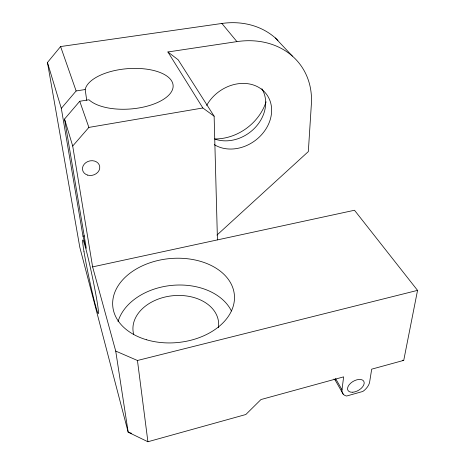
<?xml version="1.0" encoding="UTF-8"?>
<svg xmlns="http://www.w3.org/2000/svg" width="465" height="465" viewBox="0 0 465 465"><rect width="100%" height="100%" fill="white"/><g stroke="black" fill="none" stroke-linecap="round" stroke-linejoin="round"><path stroke-width="0.7" d="M64.548 119.057L86.292 248.293L82.991 236.179L61.316 108.368L76.126 90.96L85.171 89.53A44.198 20.21 -4.5 0 1 148.068 69.366A44.198 20.21 -4.5 0 1 159.977 101.341A44.198 20.21 -4.5 0 1 88.984 99.772L79.736 101.265L64.548 119.057L72.703 146.039L92.616 266.887L354.493 210.256L417.547 290.375L403.736 360.375L371.692 369.164L369.634 382.044A15.223 8.69 -29.9 0 1 364.537 390.152L362.84 391.454L346.634 396.017L345.164 395.599A15.223 8.69 -29.9 0 1 342.002 389.746L343.629 376.865L260.958 399.551L245.822 414.518L147.905 441.75L128.183 432.212L79.8 247.27L47.453 62.508L60.595 46.552L221.892 23.465A77.149 65.431 -37.2 0 1 277.954 40.438M72.703 146.039L88.879 127.41L202.856 107.979L214.127 116.198L217.446 239.894M216.928 235.11L308.33 151.59L311.37 104.108A80.84 66.838 -36.3 0 0 236.912 41.617L221.892 23.465M92.616 266.887L115.721 351.069L137.448 360.491L417.547 290.375M82.991 236.179L84.415 235.889M202.856 107.979L167.906 51.97L236.912 41.617M402.301 360.27L403.736 360.375M131.601 433.322L128.183 432.212L115.721 351.069M333.951 379.033L335.271 380.027M167.906 51.97L178.159 59.793L214.127 116.198M275.297 37.932L292.363 56.085M335.561 378.527L342.002 389.746M335.038 379.853L343.234 394.18M60.595 46.552L76.126 90.96M79.736 101.265L88.879 127.41M47.453 62.508L61.316 108.368M85.171 89.53L86.728 100.301M137.448 360.491L147.905 441.75M133.728 334.538A42.983 30.923 -5.8 0 1 173.922 295.63A42.983 30.923 -5.8 0 1 218.434 327.738M266.102 101.8A48.424 41.013 -37.1 0 1 214.522 138.942M261.859 88.716A36.235 30.202 -36.5 0 1 255.529 127.195A36.235 30.202 -36.5 0 1 215.388 139.256M206.658 105.439A36.88 30.434 -36.2 0 1 255.948 85.967A36.88 30.434 -36.2 0 1 264.666 130.863A36.88 30.434 -36.2 0 1 214.266 144.621M118.034 321.646A59.16 42.6 -5.8 0 1 172.009 285.37A59.16 42.6 -5.8 0 1 231.407 310.934M83.979 251.559A37.555 1.732 78.1 0 0 97.662 312.497A37.555 1.732 78.1 0 0 90.024 266.12A37.555 1.732 78.1 0 0 83.979 251.559M352.83 392.222A9.131 5.214 -29.9 0 0 364.107 382.102A9.131 5.214 -29.9 0 0 350.662 383.195A9.131 5.214 -29.9 0 0 352.83 392.222M87.705 175.125A8.748 7.295 -14.8 0 0 99.719 166.557A8.748 7.295 -14.8 0 0 85.932 162.587A8.748 7.295 -14.8 0 0 87.705 175.125M146.516 339.77A61.06 42.158 -5.4 0 0 234.372 294.909A61.06 42.158 -5.4 0 0 139.831 267.055A61.06 42.158 -5.4 0 0 146.516 339.77"/></g></svg>
